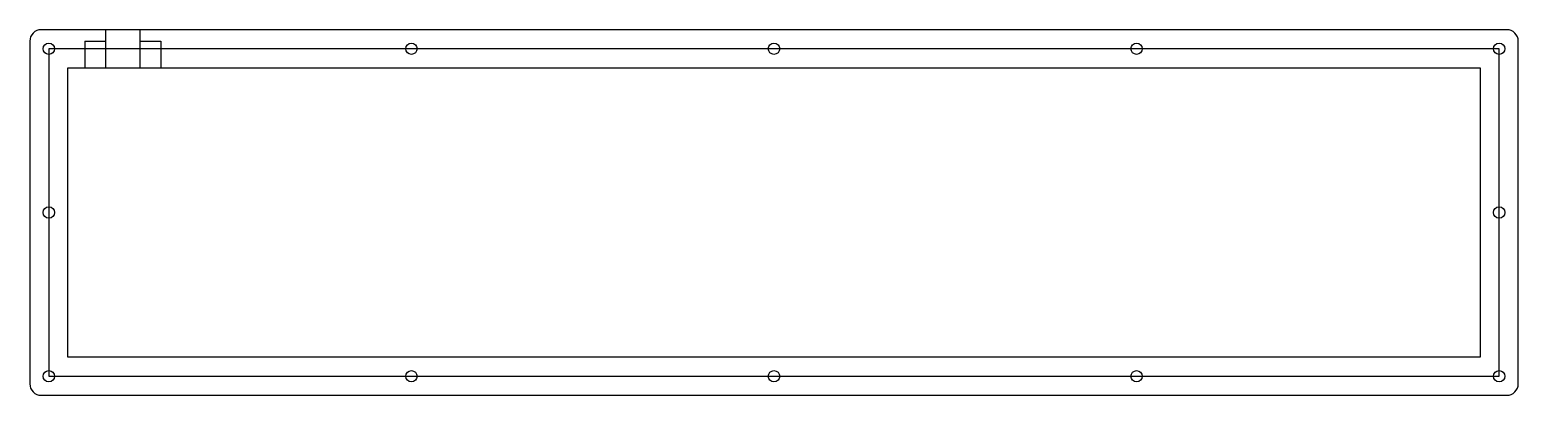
# Model space of a CAD drawing. Header units: millimetres. Extents: x -10 to 382, y -10 to 86.
import ezdxf

# ---------------------------------------------------------------- set-up
doc = ezdxf.new("R2010")
doc.units = ezdxf.units.MM
doc.layers.get('0').update_dxf_attribs({"linetype": 'CONTINUOUS'})

msp = doc.modelspace()

# ---------------------------------------------------------------- linework, layer by layer
for p, q in [((10.1, 76.28), (10.1, 86.28)), ((19.1, 76.28), (19.1, 86.28)), ((4.6, 83.28), (10.1, 83.28)), ((4.6, 83.28), (4.6, 76.28)), ((19.1, 83.28), (24.6, 83.28)), ((24.6, 83.28), (24.6, 76.28)), ((0.1, 76.28), (371.57, 76.28)), ((0.1, 0.08), (0.1, 76.28)), ((371.57, 76.28), (371.57, 0.08)), ((371.57, 0.08), (0.1, 0.08))]:
    msp.add_line(p, q)
msp.add_lwpolyline([(-6.9, -9.92), (378.57, -9.92, 0.414214), (381.57, -6.92), (381.57, 83.28, 0.414214), (378.57, 86.28), (-6.9, 86.28, 0.414214), (-9.9, 83.28), (-9.9, -6.92, 0.414214)], format="xyb", close=True)
msp.add_lwpolyline([(376.57, 81.28), (-4.9, 81.28), (-4.9, -4.92), (376.57, -4.92)], close=True)
for centre in [(-4.9, 81.28), (90.46, 81.28), (185.83, 81.28), (281.2, 81.28), (376.57, 81.28), (-4.9, 38.18), (376.57, 38.18), (-4.9, -4.92), (90.46, -4.92), (185.83, -4.92), (281.2, -4.92), (376.57, -4.92)]:
    msp.add_circle(centre, 1.5)

doc.saveas('drawing.dxf')
